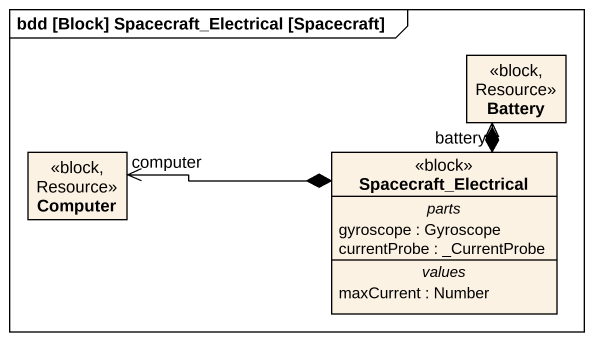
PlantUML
@startuml
mainframe bdd [Block] Spacecraft_Electrical [Spacecraft]
hide circle
hide empty members
class Battery <<block, Resource>>
class Computer <<block, Resource>>
class Spacecraft_Electrical <<block>> {
  -- parts --
  gyroscope : Gyroscope
  currentProbe : _CurrentProbe
  -- values --
  maxCurrent : Number
}
Battery "battery" <--* Spacecraft_Electrical
Computer "computer" <-right-* Spacecraft_Electrical
@enduml
